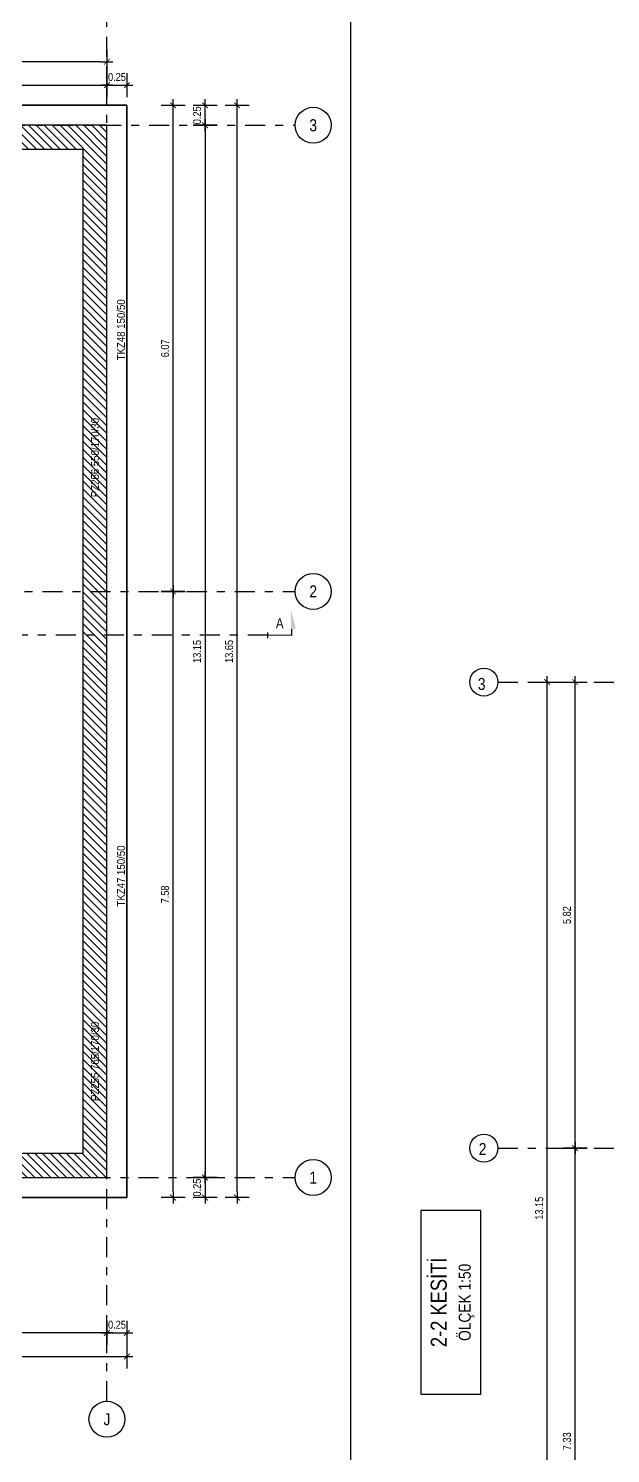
# Model space of a CAD drawing. Header units: metres. Extents: x 419734 to 420376, y 4564732 to 4565123.
# Drawn here: x 419861.22 to 419868.5, y 4565095.77 to 4565113.58 of the extents above; entities that cross this region are included whole.
import ezdxf
from ezdxf.enums import TextEntityAlignment as Align

# ---------------------------------------------------------------- set-up
doc = ezdxf.new("R2010")
doc.units = ezdxf.units.M
doc.linetypes.add('CONTINUA', pattern=[0])
doc.linetypes.add('TRATTO-PUNTO', pattern=[1, 0.5, -0.25, 0, -0.25])
doc.layers.get('Defpoints').update_dxf_attribs({"color": 5})
for name, color, linetype in [('07-CARPENTERIA', 2, 'Continuous'), ("07-ENTITA' COPRENTE", 7, 'Continuous'), ('07-SIMBOLI', 1, 'Continuous'), ('07-TITOLI', 4, 'CONTINUA'), ('SW_ASSI', 7, 'TRATTO-PUNTO'), ('SW_DIM', 33, 'Continuous'), ('SW_MAGRONE', 2, 'Continuous'), ('SW_QUOTE', 1, 'Continuous'), ('SW_SOTTILE_02', 1, 'Continuous'), ('SW_TESTI', 2, 'Continuous'), ('SW_TRATTEGGIO_252', 252, 'Continuous'), ('SW_TXT_TESTI', 1, 'Continuous')]:
    doc.layers.add(name, color=color, linetype=linetype)
doc.styles.add('ITALFERR', font='romans.shx', dxfattribs={"width": 0.8})
doc.styles.add('SWS', font='ARIALN.TTF')
doc.dimstyles.new('DIM-SW-50_m', dxfattribs={"dimtxt": 0.1, "dimasz": 0.075, "dimexe": 0.125, "dimexo": 0.125, "dimgap": 0.05, "dimtad": 1, "dimzin": 1, "dimdsep": 46, "dimtxsty": 'SWS', "dimblk1": 'D', "dimblk2": 'D', "dimsah": 1, "dimcen": 0.0075, "dimdle": 0.0625, "dimse1": 1, "dimse2": 1, "dimclrd": 256, "dimclre": 256, "dimclrt": 256, "dimazin": 0, "dimtfac": 0.75, "dimtmove": 1, "dimatfit": 3, "dimldrblk": 'D', "dimfxl": 0.125, "dimtvp": 1.5, "dimtolj": 1, "dimtzin": 0, "dimarcsym": 0})

# ---------------------------------------------------------------- blocks, each defined once
blk = doc.blocks.new('*U8')
at = {"layer": 'SW_QUOTE', "const_width": 0.0003}
blk.add_lwpolyline([(0, 0), (0.006, 0), (0.006, 0.00159)], dxfattribs=at)
at = {"layer": 'SW_QUOTE', "const_width": 0.0003, "flags": 128}
blk.add_lwpolyline([(0, -0.00075), (0, 0.00075)], dxfattribs=at)
at = {"layer": 'SW_QUOTE'}
blk.add_solid([(0.00585, 0.00159), (0.00701, 0.00159), (0.00585, 0.00624)], dxfattribs=at)
at = {"layer": 'SW_TESTI', "color": 3, "style": 'SWS'}
blk.add_attdef('SEZ', text='', height=0.0025, dxfattribs=at).set_placement((0.003, 0.003), align=Align.MIDDLE)
at = {"layer": 'SW_TESTI', "style": 'SWS'}
for tag, p in [('RIF_DOC', (0.003, -0.0025)), ('RIF_DOC_SEC', (0.003, -0.0055))]:
    blk.add_attdef(tag, text='', height=0.002, dxfattribs=at).set_placement(p, align=Align.MIDDLE)
blk = doc.blocks.new('D')
for p, q in [((-1, 0), (1, 0)), ((0, 2), (0, -2))]:
    blk.add_line(p, q)
at = {"const_width": 0.141}
blk.add_lwpolyline([(0.48, 0.48), (-0.48, -0.48)], dxfattribs=at)
blk = doc.blocks.new('*D86')
at = {"layer": 'Defpoints', "color": 0, "ltscale": 0.5, "transparency": 16777216}
for p in [(419862.454, 4565114.837), (419813.481, 4565112.616), (419862.454, 4565112.616)]:
    blk.add_point(p, dxfattribs=at)
at = {"layer": 'SW_DIM', "lineweight": -2, "ltscale": 0.5, "transparency": 16777216}
blk.add_line((419813.556, 4565114.837), (419862.379, 4565114.837), dxfattribs=at)
at = {"layer": 'SW_DIM', "lineweight": -2, "ltscale": 0.5, "transparency": 16777216, "xscale": 0.075, "yscale": 0.075, "zscale": 0.075, "rotation": 180}
blk.add_blockref('D', (419813.481, 4565114.837), dxfattribs=at)
at = {"layer": 'SW_DIM', "lineweight": -2, "ltscale": 0.5, "transparency": 16777216, "xscale": 0.075, "yscale": 0.075, "zscale": 0.075}
blk.add_blockref('D', (419862.454, 4565114.837), dxfattribs=at)
at = {"layer": 'SW_DIM', "ltscale": 0.5, "transparency": 16777216, "insert": (419837.968, 4565114.938), "char_height": 0.1, "attachment_point": 5, "style": 'SWS'}
blk.add_mtext('\\A1;48.97', dxfattribs=at)
blk = doc.blocks.new('*D90')
at = {"layer": 'Defpoints', "color": 0, "ltscale": 0.5, "transparency": 16777216}
for p in [(419863.031, 4565106.541), (419863.031, 4565106.541), (419862.454, 4565098.966)]:
    blk.add_point(p, dxfattribs=at)
at = {"layer": 'SW_DIM', "lineweight": -2, "ltscale": 0.5, "transparency": 16777216}
blk.add_line((419863.031, 4565099.041), (419863.031, 4565106.466), dxfattribs=at)
at = {"layer": 'SW_DIM', "lineweight": -2, "ltscale": 0.5, "transparency": 16777216, "xscale": 0.075, "yscale": 0.075, "zscale": 0.075}
for p, rotation in [((419863.031, 4565106.541), 90), ((419863.031, 4565098.966), 270)]:
    blk.add_blockref('D', p, dxfattribs=dict(at, rotation=rotation))
at = {"layer": 'SW_DIM', "ltscale": 0.5, "transparency": 16777216, "insert": (419862.93, 4565102.754), "char_height": 0.1, "attachment_point": 5, "rotation": 90, "style": 'SWS'}
blk.add_mtext('\\A1;7.58', dxfattribs=at)
blk = doc.blocks.new('*D91')
at = {"layer": 'Defpoints', "color": 0, "ltscale": 0.5, "transparency": 16777216}
for p in [(419862.454, 4565112.616), (419863.031, 4565112.616), (419863.031, 4565106.541)]:
    blk.add_point(p, dxfattribs=at)
at = {"layer": 'SW_DIM', "lineweight": -2, "ltscale": 0.5, "transparency": 16777216}
blk.add_line((419863.031, 4565106.616), (419863.031, 4565112.541), dxfattribs=at)
at = {"layer": 'SW_DIM', "lineweight": -2, "ltscale": 0.5, "transparency": 16777216, "xscale": 0.075, "yscale": 0.075, "zscale": 0.075}
for p, rotation in [((419863.031, 4565112.616), 90), ((419863.031, 4565106.541), 270)]:
    blk.add_blockref('D', p, dxfattribs=dict(at, rotation=rotation))
at = {"layer": 'SW_DIM', "ltscale": 0.5, "transparency": 16777216, "insert": (419862.93, 4565109.579), "char_height": 0.1, "attachment_point": 5, "rotation": 90, "style": 'SWS'}
blk.add_mtext('\\A1;6.07', dxfattribs=at)
blk = doc.blocks.new('*D92')
at = {"layer": 'Defpoints', "color": 0, "ltscale": 0.5, "transparency": 16777216}
for p in [(419862.858, 4565112.366), (419862.858, 4565099.216), (419863.431, 4565099.216)]:
    blk.add_point(p, dxfattribs=at)
at = {"layer": 'SW_DIM', "lineweight": -2, "ltscale": 0.5, "transparency": 16777216}
blk.add_line((419863.431, 4565112.291), (419863.431, 4565099.291), dxfattribs=at)
at = {"layer": 'SW_DIM', "lineweight": -2, "ltscale": 0.5, "transparency": 16777216, "xscale": 0.075, "yscale": 0.075, "zscale": 0.075}
for p, rotation in [((419863.431, 4565112.366), 90), ((419863.431, 4565099.216), 270)]:
    blk.add_blockref('D', p, dxfattribs=dict(at, rotation=rotation))
at = {"layer": 'SW_DIM', "ltscale": 0.5, "transparency": 16777216, "insert": (419863.33, 4565105.791), "char_height": 0.1, "attachment_point": 5, "rotation": 90, "style": 'SWS'}
blk.add_mtext('\\A1;13.15', dxfattribs=at)
blk = doc.blocks.new('*D93')
at = {"layer": 'Defpoints', "color": 0, "ltscale": 0.5, "transparency": 16777216}
for p in [(419862.858, 4565099.216), (419862.454, 4565098.966), (419863.431, 4565098.966)]:
    blk.add_point(p, dxfattribs=at)
at = {"layer": 'SW_DIM', "lineweight": -2, "ltscale": 0.5, "transparency": 16777216}
blk.add_line((419863.431, 4565099.141), (419863.431, 4565099.041), dxfattribs=at)
at = {"layer": 'SW_DIM', "lineweight": -2, "ltscale": 0.5, "transparency": 16777216, "xscale": 0.075, "yscale": 0.075, "zscale": 0.075}
for p, rotation in [((419863.431, 4565099.216), 90), ((419863.431, 4565098.966), 270)]:
    blk.add_blockref('D', p, dxfattribs=dict(at, rotation=rotation))
at = {"layer": 'SW_DIM', "ltscale": 0.5, "transparency": 16777216, "insert": (419863.33, 4565099.091), "char_height": 0.1, "attachment_point": 5, "rotation": 90, "style": 'SWS'}
blk.add_mtext('\\A1;0.25', dxfattribs=at)
blk = doc.blocks.new('*D94')
at = {"layer": 'Defpoints', "color": 0, "ltscale": 0.5, "transparency": 16777216}
for p in [(419862.454, 4565112.616), (419863.431, 4565112.616), (419862.858, 4565112.366)]:
    blk.add_point(p, dxfattribs=at)
at = {"layer": 'SW_DIM', "lineweight": -2, "ltscale": 0.5, "transparency": 16777216}
blk.add_line((419863.431, 4565112.441), (419863.431, 4565112.541), dxfattribs=at)
at = {"layer": 'SW_DIM', "lineweight": -2, "ltscale": 0.5, "transparency": 16777216, "xscale": 0.075, "yscale": 0.075, "zscale": 0.075}
for p, rotation in [((419863.431, 4565112.616), 90), ((419863.431, 4565112.366), 270)]:
    blk.add_blockref('D', p, dxfattribs=dict(at, rotation=rotation))
at = {"layer": 'SW_DIM', "ltscale": 0.5, "transparency": 16777216, "insert": (419863.33, 4565112.491), "char_height": 0.1, "attachment_point": 5, "rotation": 90, "style": 'SWS'}
blk.add_mtext('\\A1;0.25', dxfattribs=at)
blk = doc.blocks.new('*D95')
at = {"layer": 'Defpoints', "color": 0, "ltscale": 0.5, "transparency": 16777216}
for p in [(419862.454, 4565112.616), (419863.831, 4565112.616), (419862.454, 4565098.966)]:
    blk.add_point(p, dxfattribs=at)
at = {"layer": 'SW_DIM', "lineweight": -2, "ltscale": 0.5, "transparency": 16777216}
blk.add_line((419863.831, 4565099.041), (419863.831, 4565112.541), dxfattribs=at)
at = {"layer": 'SW_DIM', "lineweight": -2, "ltscale": 0.5, "transparency": 16777216, "xscale": 0.075, "yscale": 0.075, "zscale": 0.075}
for p, rotation in [((419863.831, 4565112.616), 90), ((419863.831, 4565098.966), 270)]:
    blk.add_blockref('D', p, dxfattribs=dict(at, rotation=rotation))
at = {"layer": 'SW_DIM', "ltscale": 0.5, "transparency": 16777216, "insert": (419863.73, 4565105.791), "char_height": 0.1, "attachment_point": 5, "rotation": 90, "style": 'SWS'}
blk.add_mtext('\\A1;13.65', dxfattribs=at)
blk = doc.blocks.new('*D96')
at = {"layer": 'Defpoints', "color": 0, "ltscale": 0.5, "transparency": 16777216}
for p in [(419862.204, 4565114.53), (419862.454, 4565114.541), (419862.454, 4565112.616)]:
    blk.add_point(p, dxfattribs=at)
at = {"layer": 'SW_DIM', "lineweight": -2, "ltscale": 0.5, "transparency": 16777216}
blk.add_line((419862.279, 4565114.541), (419862.379, 4565114.541), dxfattribs=at)
at = {"layer": 'SW_DIM', "lineweight": -2, "ltscale": 0.5, "transparency": 16777216, "xscale": 0.075, "yscale": 0.075, "zscale": 0.075, "rotation": 180}
blk.add_blockref('D', (419862.204, 4565114.541), dxfattribs=at)
at = {"layer": 'SW_DIM', "lineweight": -2, "ltscale": 0.5, "transparency": 16777216, "xscale": 0.075, "yscale": 0.075, "zscale": 0.075}
blk.add_blockref('D', (419862.454, 4565114.541), dxfattribs=at)
at = {"layer": 'SW_DIM', "ltscale": 0.5, "transparency": 16777216, "insert": (419862.329, 4565114.642), "char_height": 0.1, "attachment_point": 5, "style": 'SWS'}
blk.add_mtext('\\A1;0.25', dxfattribs=at)
blk = doc.blocks.new('*D98')
at = {"layer": 'Defpoints', "color": 0, "ltscale": 0.5, "transparency": 16777216}
for p in [(419857.604, 4565097.287), (419857.604, 4565097.275), (419862.204, 4565097.287)]:
    blk.add_point(p, dxfattribs=at)
at = {"layer": 'SW_DIM', "lineweight": -2, "ltscale": 0.5, "transparency": 16777216}
blk.add_line((419862.129, 4565097.275), (419857.679, 4565097.275), dxfattribs=at)
at = {"layer": 'SW_DIM', "lineweight": -2, "ltscale": 0.5, "transparency": 16777216, "xscale": 0.075, "yscale": 0.075, "zscale": 0.075, "rotation": 180}
blk.add_blockref('D', (419857.604, 4565097.275), dxfattribs=at)
at = {"layer": 'SW_DIM', "lineweight": -2, "ltscale": 0.5, "transparency": 16777216, "xscale": 0.075, "yscale": 0.075, "zscale": 0.075}
blk.add_blockref('D', (419862.204, 4565097.275), dxfattribs=at)
at = {"layer": 'SW_DIM', "ltscale": 0.5, "transparency": 16777216, "insert": (419859.904, 4565097.377), "char_height": 0.1, "attachment_point": 5, "style": 'SWS'}
blk.add_mtext('\\A1;4.60', dxfattribs=at)
blk = doc.blocks.new('*D108')
at = {"layer": 'Defpoints', "color": 0, "ltscale": 0.5, "transparency": 16777216}
for p in [(419813.481, 4565098.966), (419862.454, 4565098.966), (419862.454, 4565096.98)]:
    blk.add_point(p, dxfattribs=at)
at = {"layer": 'SW_DIM', "lineweight": -2, "ltscale": 0.5, "transparency": 16777216}
blk.add_line((419813.556, 4565096.98), (419862.379, 4565096.98), dxfattribs=at)
at = {"layer": 'SW_DIM', "lineweight": -2, "ltscale": 0.5, "transparency": 16777216, "xscale": 0.075, "yscale": 0.075, "zscale": 0.075, "rotation": 180}
blk.add_blockref('D', (419813.481, 4565096.98), dxfattribs=at)
at = {"layer": 'SW_DIM', "lineweight": -2, "ltscale": 0.5, "transparency": 16777216, "xscale": 0.075, "yscale": 0.075, "zscale": 0.075}
blk.add_blockref('D', (419862.454, 4565096.98), dxfattribs=at)
at = {"layer": 'SW_DIM', "ltscale": 0.5, "transparency": 16777216, "insert": (419837.968, 4565097.081), "char_height": 0.1, "attachment_point": 5, "style": 'SWS'}
blk.add_mtext('\\A1;48.97', dxfattribs=at)
blk = doc.blocks.new('*D109')
at = {"layer": 'Defpoints', "color": 0, "ltscale": 0.5, "transparency": 16777216}
for p in [(419862.454, 4565098.966), (419862.204, 4565097.287), (419862.454, 4565097.275)]:
    blk.add_point(p, dxfattribs=at)
at = {"layer": 'SW_DIM', "lineweight": -2, "ltscale": 0.5, "transparency": 16777216}
blk.add_line((419862.279, 4565097.275), (419862.379, 4565097.275), dxfattribs=at)
at = {"layer": 'SW_DIM', "lineweight": -2, "ltscale": 0.5, "transparency": 16777216, "xscale": 0.075, "yscale": 0.075, "zscale": 0.075, "rotation": 180}
blk.add_blockref('D', (419862.204, 4565097.275), dxfattribs=at)
at = {"layer": 'SW_DIM', "lineweight": -2, "ltscale": 0.5, "transparency": 16777216, "xscale": 0.075, "yscale": 0.075, "zscale": 0.075}
blk.add_blockref('D', (419862.454, 4565097.275), dxfattribs=at)
at = {"layer": 'SW_DIM', "ltscale": 0.5, "transparency": 16777216, "insert": (419862.329, 4565097.377), "char_height": 0.1, "attachment_point": 5, "style": 'SWS'}
blk.add_mtext('\\A1;0.25', dxfattribs=at)
blk = doc.blocks.new('*D180')
at = {"layer": 'Defpoints', "color": 0, "transparency": 16777216}
for p in [(419862.204, 4565112.868), (419836.899, 4565112.366), (419862.204, 4565112.366)]:
    blk.add_point(p, dxfattribs=at)
at = {"layer": 'SW_DIM', "lineweight": -2, "transparency": 16777216}
blk.add_line((419836.974, 4565112.868), (419862.129, 4565112.868), dxfattribs=at)
at = {"layer": 'SW_DIM', "lineweight": -2, "transparency": 16777216, "xscale": 0.075, "yscale": 0.075, "zscale": 0.075, "rotation": 180}
blk.add_blockref('D', (419836.899, 4565112.868), dxfattribs=at)
at = {"layer": 'SW_DIM', "lineweight": -2, "transparency": 16777216, "xscale": 0.075, "yscale": 0.075, "zscale": 0.075}
blk.add_blockref('D', (419862.204, 4565112.868), dxfattribs=at)
at = {"layer": 'SW_DIM', "transparency": 16777216, "insert": (419849.552, 4565112.969), "char_height": 0.1, "attachment_point": 5, "style": 'SWS'}
blk.add_mtext('\\A1;25.31', dxfattribs=at)
blk = doc.blocks.new('*D181')
at = {"layer": 'Defpoints', "color": 0, "transparency": 16777216}
for p in [(419862.454, 4565112.868), (419862.454, 4565112.616), (419862.204, 4565112.366)]:
    blk.add_point(p, dxfattribs=at)
at = {"layer": 'SW_DIM', "lineweight": -2, "transparency": 16777216}
blk.add_line((419862.279, 4565112.868), (419862.379, 4565112.868), dxfattribs=at)
at = {"layer": 'SW_DIM', "lineweight": -2, "transparency": 16777216, "xscale": 0.075, "yscale": 0.075, "zscale": 0.075, "rotation": 180}
blk.add_blockref('D', (419862.204, 4565112.868), dxfattribs=at)
at = {"layer": 'SW_DIM', "lineweight": -2, "transparency": 16777216, "xscale": 0.075, "yscale": 0.075, "zscale": 0.075}
blk.add_blockref('D', (419862.454, 4565112.868), dxfattribs=at)
at = {"layer": 'SW_DIM', "transparency": 16777216, "insert": (419862.329, 4565112.969), "char_height": 0.1, "attachment_point": 5, "style": 'SWS'}
blk.add_mtext('\\A1;0.25', dxfattribs=at)
blk = doc.blocks.new('*D182')
at = {"layer": 'Defpoints', "color": 0, "ltscale": 0.5, "transparency": 16777216}
for p in [(419813.731, 4565113.161), (419813.731, 4565112.366), (419862.204, 4565112.366)]:
    blk.add_point(p, dxfattribs=at)
at = {"layer": 'SW_DIM', "lineweight": -2, "ltscale": 0.5, "transparency": 16777216}
blk.add_line((419862.129, 4565113.161), (419813.806, 4565113.161), dxfattribs=at)
at = {"layer": 'SW_DIM', "lineweight": -2, "ltscale": 0.5, "transparency": 16777216, "xscale": 0.075, "yscale": 0.075, "zscale": 0.075, "rotation": 180}
blk.add_blockref('D', (419813.731, 4565113.161), dxfattribs=at)
at = {"layer": 'SW_DIM', "lineweight": -2, "ltscale": 0.5, "transparency": 16777216, "xscale": 0.075, "yscale": 0.075, "zscale": 0.075}
blk.add_blockref('D', (419862.204, 4565113.161), dxfattribs=at)
at = {"layer": 'SW_DIM', "ltscale": 0.5, "transparency": 16777216, "insert": (419837.968, 4565113.262), "char_height": 0.1, "attachment_point": 5, "style": 'SWS'}
blk.add_mtext('\\A1;48.47', dxfattribs=at)
blk = doc.blocks.new('*D476')
at = {"layer": 'Defpoints', "color": 0, "ltscale": 0.5, "transparency": 16777216}
for p in [(419868.054, 4565099.583), (419868.252, 4565099.583), (419868.252, 4565092.258)]:
    blk.add_point(p, dxfattribs=at)
at = {"layer": 'SW_DIM', "lineweight": -2, "ltscale": 0.5, "transparency": 16777216}
blk.add_line((419868.054, 4565092.333), (419868.054, 4565099.508), dxfattribs=at)
at = {"layer": 'SW_DIM', "lineweight": -2, "ltscale": 0.5, "transparency": 16777216, "xscale": 0.075, "yscale": 0.075, "zscale": 0.075}
for p, rotation in [((419868.054, 4565099.583), 90), ((419868.054, 4565092.258), 270)]:
    blk.add_blockref('D', p, dxfattribs=dict(at, rotation=rotation))
at = {"layer": 'SW_DIM', "ltscale": 0.5, "transparency": 16777216, "insert": (419867.953, 4565095.921), "char_height": 0.1, "attachment_point": 5, "rotation": 90, "style": 'SWS'}
blk.add_mtext('\\A1;7.33', dxfattribs=at)
blk = doc.blocks.new('*D477')
at = {"layer": 'Defpoints', "color": 0, "ltscale": 0.5, "transparency": 16777216}
for p in [(419868.054, 4565105.408), (419868.054, 4565105.408), (419868.252, 4565099.583)]:
    blk.add_point(p, dxfattribs=at)
at = {"layer": 'SW_DIM', "lineweight": -2, "ltscale": 0.5, "transparency": 16777216}
blk.add_line((419868.054, 4565099.658), (419868.054, 4565105.333), dxfattribs=at)
at = {"layer": 'SW_DIM', "lineweight": -2, "ltscale": 0.5, "transparency": 16777216, "xscale": 0.075, "yscale": 0.075, "zscale": 0.075}
for p, rotation in [((419868.054, 4565105.408), 90), ((419868.054, 4565099.583), 270)]:
    blk.add_blockref('D', p, dxfattribs=dict(at, rotation=rotation))
at = {"layer": 'SW_DIM', "ltscale": 0.5, "transparency": 16777216, "insert": (419867.953, 4565102.496), "char_height": 0.1, "attachment_point": 5, "rotation": 90, "style": 'SWS'}
blk.add_mtext('\\A1;5.82', dxfattribs=at)
blk = doc.blocks.new('*D478')
at = {"layer": 'Defpoints', "color": 0, "ltscale": 0.5, "transparency": 16777216}
for p in [(419867.707, 4565105.408), (419868.204, 4565105.408), (419868.252, 4565092.258)]:
    blk.add_point(p, dxfattribs=at)
at = {"layer": 'SW_DIM', "lineweight": -2, "ltscale": 0.5, "transparency": 16777216}
blk.add_line((419867.707, 4565092.333), (419867.707, 4565105.333), dxfattribs=at)
at = {"layer": 'SW_DIM', "lineweight": -2, "ltscale": 0.5, "transparency": 16777216, "xscale": 0.075, "yscale": 0.075, "zscale": 0.075}
for p, rotation in [((419867.707, 4565105.408), 90), ((419867.707, 4565092.258), 270)]:
    blk.add_blockref('D', p, dxfattribs=dict(at, rotation=rotation))
at = {"layer": 'SW_DIM', "ltscale": 0.5, "transparency": 16777216, "insert": (419867.606, 4565098.833), "char_height": 0.1, "attachment_point": 5, "rotation": 90, "style": 'SWS'}
blk.add_mtext('\\A1;13.15', dxfattribs=at)
blk = doc.blocks.new('*U368')
at = {"layer": 'SW_TESTI', "color": 3, "style": 'ITALFERR', "width": 0.8}
for tag, p in [('EVENTUALE_1', (0, -0.6)), ('EVENTUALE_2', (0, -1.25))]:
    blk.add_attdef(tag, text='', height=0.3, dxfattribs=at).set_placement(p, align=Align.CENTER)
at = {"layer": 'SW_TESTI', "color": 2, "style": 'ITALFERR', "width": 0.8}
blk.add_attdef('EVENTUALE_3', text='', height=0.3, dxfattribs=at).set_placement((0, -1.9), align=Align.CENTER)
at = {"color": 255}
blk.add_wipeout([(-2.295, 1.5), (-2.295, 0), (2.295, 0), (2.295, 1.5)], dxfattribs=at).dxf.layer = "07-ENTITA' COPRENTE"
at = {"layer": 'SW_SOTTILE_02', "ltscale": 0.02}
blk.add_lwpolyline([(-2.295, 0), (2.295, 0), (2.295, 1.5), (-2.295, 1.5)], close=True, dxfattribs=at)
at = {"layer": 'SW_TESTI', "color": 3, "style": 'ITALFERR', "width": 0.8}
blk.add_attdef('TITOLO', text='', height=0.4, dxfattribs=at).set_placement((0, 0.85), align=Align.CENTER)
at = {"layer": 'SW_TESTI', "color": 2, "style": 'ITALFERR', "width": 0.8}
blk.add_attdef('SCALA', text='', height=0.3, dxfattribs=at).set_placement((0, 0.25), align=Align.CENTER)

msp = doc.modelspace()

# ---------------------------------------------------------------- hatches: boundary and pattern name
at = {"layer": 'SW_TRATTEGGIO_252'}
h = msp.add_hatch(dxfattribs=at)
h.set_pattern_fill('_USER', color=256, scale=0.07, angle=135, pattern_type=0)
h.set_pattern_definition([(135, (419777.502614, 4565086.29963), (-0.049497475, -0.049497475), [])])
h.paths.add_polyline_path([(419862.20411, 4565106.86639), (419862.20411, 4565112.36639), (419858.55411, 4565112.36639), (419858.55411, 4565112.06639), (419861.90411, 4565112.06639), (419861.90411, 4565106.86639), (419861.90411, 4565099.51639), (419858.25411, 4565099.51639), (419858.25411, 4565099.21639), (419862.20411, 4565099.21639)])

# ---------------------------------------------------------------- linework, layer by layer
msp.add_lwpolyline([(419865.24921, 4565122.85209), (419865.24921, 4565080.80209)])
at = {"layer": '07-CARPENTERIA', "color": 1, "linetype": 'ByBlock'}
msp.add_lwpolyline([(419836.89911, 4565106.21639), (419836.89911, 4565098.96639), (419862.45411, 4565098.96639), (419862.45411, 4565112.61639), (419836.89911, 4565112.61639), (419836.89911, 4565107.41696)], dxfattribs=at)
msp.add_lwpolyline([(419862.45411, 4565098.96639), (419836.89911, 4565098.96639), (419836.89911, 4565112.61639), (419862.45411, 4565112.61639)], close=True, dxfattribs=at)
at = {"layer": '07-SIMBOLI', "color": 1}
for centre in [(419864.78171, 4565112.36639), (419864.78171, 4565106.54139), (419864.78171, 4565099.21639), (419862.20411, 4565096.19601)]:
    msp.add_circle(centre, 0.225, dxfattribs=at)
at = {"layer": 'SW_ASSI', "color": 8, "ltscale": 0.5}
msp.add_line((419864.21306, 4565105.99413), (419811.65859, 4565105.99413), dxfattribs=at)
at = {"layer": 'SW_ASSI', "ltscale": 0.5}
for points in [[(419862.20411, 4565096.42101), (419862.20411, 4565115.48197)], [(419811.60012, 4565112.36639), (419813.73139, 4565112.36639), (419835.73139, 4565112.36639), (419864.55674, 4565112.36639)], [(419811.60012, 4565106.54139), (419864.55674, 4565106.54139)], [(419867.08971, 4565105.40843), (419921.73249, 4565105.40843)], [(419867.08971, 4565099.58343), (419921.73249, 4565099.58343)], [(419811.60012, 4565099.21639), (419864.55674, 4565099.21639)]]:
    msp.add_lwpolyline(points, dxfattribs=at)
at = {"layer": 'SW_MAGRONE'}
msp.add_lwpolyline([(419862.20411, 4565106.86639), (419862.20411, 4565112.36639), (419858.55411, 4565112.36639), (419858.55411, 4565112.06639), (419861.90411, 4565112.06639), (419861.90411, 4565106.86639), (419861.90411, 4565099.51639), (419858.25411, 4565099.51639), (419858.25411, 4565099.21639), (419862.20411, 4565099.21639)], close=True, dxfattribs=at)
at = {"layer": 'SW_TXT_TESTI', "color": 1}
for centre in [(419866.91471, 4565105.40843), (419866.91471, 4565099.58343)]:
    msp.add_circle(centre, 0.175, dxfattribs=at)

# ---------------------------------------------------------------- block references
ref = msp.add_blockref('*U8', (419864.21306, 4565105.99413), dxfattribs=dict(xscale=50, yscale=50, zscale=50))
ref.add_attrib('SEZ', 'A', dxfattribs={"layer": 'SW_TESTI', "color": 3, "height": 0.125, "style": 'SWS'}).set_placement((419864.36306, 4565106.14413), align=Align.MIDDLE)
at = {"layer": '07-TITOLI'}
ref = msp.add_blockref('*U368', (419866.87504, 4565097.65724), dxfattribs=dict(at, xscale=0.5, yscale=0.5, zscale=0.5, rotation=90.00000000000006))
ref.add_attrib('TITOLO', '2-2 KESİTİ', dxfattribs={"layer": 'SW_TESTI', "color": 3, "height": 0.2, "rotation": 90, "style": 'SWS'}).set_placement((419866.45004, 4565097.65724), align=Align.CENTER)
ref.add_attrib('SCALA', 'ÖLÇEK 1:50', dxfattribs={"layer": 'SW_TESTI', "height": 0.15, "rotation": 90, "style": 'SWS'}).set_placement((419866.75004, 4565097.65724), align=Align.CENTER)

# ---------------------------------------------------------------- texts
at = {"layer": 'SW_TXT_TESTI', "color": 4, "style": 'SWS'}
for s, p in [('3', (419864.78171, 4565112.36639)), ('2', (419864.78171, 4565106.54139)), ('1', (419864.78171, 4565099.21639)), ('J', (419862.20411, 4565096.19601))]:
    msp.add_text(s, height=0.15, rotation=0.110239, dxfattribs=at).set_placement(p, align=Align.MIDDLE_CENTER)
at = {"layer": 'SW_TXT_TESTI', "color": 2, "style": 'SWS', "width": 1.05}
for s, p in [('TKZ48 150/50', (419862.42911, 4565109.42889)), ('PZ256 550/170/30', (419862.10498, 4565107.71871)), ('TKZ47 150/50', (419862.42911, 4565102.60389)), ('PZ255 765/170/30', (419862.10411, 4565100.1736))]:
    msp.add_text(s, height=0.1, rotation=90, dxfattribs=at).set_placement(p)
at = {"layer": 'SW_TXT_TESTI', "color": 4, "style": 'SWS'}
for s, p in [('3', (419866.83904, 4565105.3095)), ('2', (419866.85116, 4565099.49751))]:
    msp.add_text(s, height=0.15, rotation=0.110239, dxfattribs=at).set_placement(p)

# ---------------------------------------------------------------- dimensions: what is measured, and where the dimension line sits
at = {"layer": 'SW_DIM', "ltscale": 0.5}
for base, p1, p2, picture, middle in [((419862.45411, 4565114.83652), (419813.48139, 4565112.61639), (419862.45411, 4565112.61639), '*D86', (419837.96775, 4565114.93757)), ((419813.73139, 4565113.16069), (419862.20411, 4565112.36639), (419813.73139, 4565112.36639), '*D182', (419837.96775, 4565113.26175)), ((419862.45411, 4565096.98007), (419813.48139, 4565098.96639), (419862.45411, 4565098.96639), '*D108', (419837.96775, 4565097.08113)), ((419857.60411, 4565097.27545), (419862.20411, 4565097.28665), (419857.60411, 4565097.28665), '*D98', (419859.90411, 4565097.37651))]:
    dim = msp.add_linear_dim(base=base, p1=p1, p2=p2, dimstyle='DIM-SW-50_m', dxfattribs=at)
    dim.commit()
    dim.dimension.update_dxf_attribs({"geometry": picture, "text_midpoint": middle})
for base, p1, p2, picture, middle in [((419862.45411, 4565114.54114), (419862.20411, 4565114.52994), (419862.45411, 4565112.61639), '*D96', (419862.32911, 4565114.54114)), ((419862.45411, 4565097.27545), (419862.20411, 4565097.28665), (419862.45411, 4565098.96639), '*D109', (419862.32911, 4565097.27545))]:
    dim = msp.add_linear_dim(base=base, p1=p1, p2=p2, dimstyle='DIM-SW-50_m', dxfattribs=at)
    dim.commit()
    dim.dimension.update_dxf_attribs({"geometry": picture, "text_midpoint": middle, "dimtype": 160})
at = {"layer": 'SW_DIM'}
dim = msp.add_linear_dim(base=(419862.2041118667, 4565112.867806904), p1=(419836.8991118637, 4565112.3663905384), p2=(419862.2041118667, 4565112.3663905384), dimstyle='DIM-SW-50_m', dxfattribs=at)
dim.commit()
dim.dimension.update_dxf_attribs({"geometry": '*D180', "text_midpoint": (419849.5516118652, 4565112.9688642016)})
dim = msp.add_linear_dim(base=(419862.45411, 4565112.86781), p1=(419862.20411, 4565112.36639), p2=(419862.45411, 4565112.61639), dimstyle='DIM-SW-50_m', dxfattribs=at)
dim.commit()
dim.dimension.update_dxf_attribs({"geometry": '*D181', "text_midpoint": (419862.32911, 4565112.86781), "dimtype": 160})
at = {"layer": 'SW_DIM', "ltscale": 0.5}
for base, p1, p2, picture, middle in [((419863.031186169, 4565112.6163905403), (419863.0311861673, 4565106.5413905429), (419862.4541118667, 4565112.6163905384), '*D91', (419862.9301288713, 4565109.5788905416)), ((419863.83119, 4565112.61639), (419862.45411, 4565098.96639), (419862.45411, 4565112.61639), '*D95', (419863.73013, 4565105.79139)), ((419863.43119, 4565099.21639), (419862.85801, 4565112.36639), (419862.85801, 4565099.21639), '*D92', (419863.33013, 4565105.79139)), ((419863.031186169, 4565106.5413905447), (419862.4541118667, 4565098.9663905371), (419863.0311861673, 4565106.5413905429), '*D90', (419862.9301288713, 4565102.7538905405)), ((419867.70678, 4565105.40843), (419868.2524, 4565092.25843), (419868.20437, 4565105.40843), '*D478', (419867.60573, 4565098.83343)), ((419868.05437488, 4565105.40843218), (419868.25240227, 4565099.58343219), (419868.05437487, 4565105.40843218), '*D477', (419867.95331758, 4565102.49593218)), ((419868.05437488, 4565099.58343219), (419868.25240227, 4565092.25843218), (419868.25240227, 4565099.58343219), '*D476', (419867.95331758, 4565095.92093218))]:
    dim = msp.add_linear_dim(base=base, p1=p1, p2=p2, angle=90, dimstyle='DIM-SW-50_m', dxfattribs=at)
    dim.commit()
    dim.dimension.update_dxf_attribs({"geometry": picture, "text_midpoint": middle})
for base, p1, p2, picture, middle in [((419863.43119, 4565112.61639), (419862.85801, 4565112.36639), (419862.45411, 4565112.61639), '*D94', (419863.43119, 4565112.49139)), ((419863.43119, 4565098.96639), (419862.85801, 4565099.21639), (419862.45411, 4565098.96639), '*D93', (419863.43119, 4565099.09139))]:
    dim = msp.add_linear_dim(base=base, p1=p1, p2=p2, angle=90, dimstyle='DIM-SW-50_m', dxfattribs=at)
    dim.commit()
    dim.dimension.update_dxf_attribs({"geometry": picture, "text_midpoint": middle, "dimtype": 160})

doc.saveas('drawing.dxf')
